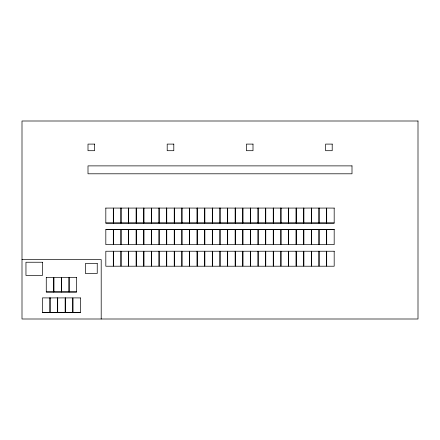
<?xml version="1.0" encoding="UTF-8"?>
<svg xmlns="http://www.w3.org/2000/svg" width="440" height="440" viewBox="0 0 440 440"><rect width="100%" height="100%" fill="white"/><g stroke="black" fill="none" stroke-linecap="round" stroke-linejoin="round"><path stroke-width="0.66" d="M105.82 208.087L113.306 208.065L113.306 223.064L105.82 223.064L105.82 208.065M120.923 208.087L113.438 208.065L113.438 223.064L120.923 223.064L120.923 208.065M121.055 208.087L128.535 208.065L128.535 223.064L121.055 223.064L121.055 208.065M128.667 208.087L136.153 208.065L136.153 223.064L128.667 223.064L128.667 208.065M136.285 208.087L143.77 208.065L143.77 223.064L136.285 223.064L136.285 208.065M143.902 208.087L151.388 208.065L151.388 223.064L143.902 223.064L143.902 208.065M159.005 208.087L151.52 208.065L151.52 223.064L159.005 223.064L159.005 208.065M166.617 208.087L159.137 208.065L159.137 223.064L166.617 223.064L166.617 208.065M166.749 208.087L174.235 208.065L174.235 223.064L166.749 223.064L166.749 208.065M174.367 208.087L181.852 208.065L181.852 223.064L174.367 223.064L174.367 208.065M181.984 208.087L189.47 208.065L189.47 223.064L181.984 223.064L181.984 208.065M197.087 208.087L189.602 208.065L189.602 223.064L197.087 223.064L197.087 208.065M197.219 208.087L204.699 208.065L204.699 223.064L197.219 223.064L197.219 208.065M212.316 208.087L204.831 208.065L204.831 223.064L212.316 223.064L212.316 208.065M219.934 208.087L212.448 208.065L212.448 223.064L219.934 223.064L219.934 208.065M220.066 208.087L227.552 208.065L227.552 223.064L220.066 223.064L220.066 208.065M235.169 208.087L227.684 208.065L227.684 223.064L235.169 223.064L235.169 208.065M235.301 208.087L242.781 208.065L242.781 223.064L235.301 223.064L235.301 208.065M250.399 208.087L242.913 208.065L242.913 223.064L250.399 223.064L250.399 208.065M258.016 208.087L250.531 208.065L250.531 223.064L258.016 223.064L258.016 208.065M258.148 208.087L265.634 208.065L265.634 223.064L258.148 223.064L258.148 208.065M273.251 208.087L265.766 208.065L265.766 223.064L273.251 223.064L273.251 208.065M280.863 208.087L273.383 208.065L273.383 223.064L280.863 223.064L280.863 208.065M280.995 208.087L288.481 208.065L288.481 223.064L280.995 223.064L280.995 208.065M288.613 208.087L296.098 208.065L296.098 223.064L288.613 223.064L288.613 208.065M296.23 208.087L303.716 208.065L303.716 223.064L296.23 223.064L296.23 208.065M303.848 208.087L311.333 208.065L311.333 223.064L303.848 223.064L303.848 208.065M311.465 208.087L318.945 208.065L318.945 223.064L311.465 223.064L311.465 208.065M319.077 208.087L326.562 208.065L326.562 223.064L319.077 223.064L319.077 208.065M334.18 208.087L326.695 208.065L326.695 223.064L334.18 223.064L334.18 208.065M105.82 223.047L113.306 223.047M113.438 223.047L120.923 223.047M121.055 223.047L128.535 223.047M128.667 223.047L136.153 223.047M136.285 223.047L143.77 223.047M143.902 223.047L151.388 223.047M151.52 223.047L159.005 223.047M159.137 223.047L166.617 223.047M166.749 223.047L174.235 223.047M174.367 223.047L181.852 223.047M181.984 223.047L189.47 223.047M189.602 223.047L197.087 223.047M197.219 223.047L204.699 223.047M204.831 223.047L212.316 223.047M212.448 223.047L219.934 223.047M220.066 223.047L227.552 223.047M227.684 223.047L235.169 223.047M235.301 223.047L242.781 223.047M242.913 223.047L250.399 223.047M250.531 223.047L258.016 223.047M258.148 223.047L265.634 223.047M265.766 223.047L273.251 223.047M273.383 223.047L280.863 223.047M280.995 223.047L288.481 223.047M288.613 223.047L296.098 223.047M296.23 223.047L303.716 223.047M303.848 223.047L311.333 223.047M311.465 223.047L318.945 223.047M319.077 223.047L326.562 223.047M326.695 223.047L334.18 223.047M105.82 229.664L113.306 229.664M113.438 229.664L120.923 229.664M121.055 229.664L128.535 229.664M128.667 229.664L136.153 229.664M136.285 229.664L143.77 229.664M143.902 229.664L151.388 229.664M151.52 229.664L159.005 229.664M159.137 229.664L166.617 229.664M166.749 229.664L174.235 229.664M174.367 229.664L181.852 229.664M181.984 229.664L189.47 229.664M189.602 229.664L197.087 229.664M197.219 229.664L204.699 229.664M204.831 229.664L212.316 229.664M212.448 229.664L219.934 229.664M220.066 229.664L227.552 229.664M227.684 229.664L235.169 229.664M235.301 229.664L242.781 229.664M242.913 229.664L250.399 229.664M250.531 229.664L258.016 229.664M258.148 229.664L265.634 229.664M265.766 229.664L273.251 229.664M273.383 229.664L280.863 229.664M280.995 229.664L288.481 229.664M288.613 229.664L296.098 229.664M296.23 229.664L303.716 229.664M303.848 229.664L311.333 229.664M311.465 229.664L318.945 229.664M319.077 229.664L326.562 229.664M326.695 229.664L334.18 229.664M22 259.6L101.2 259.6L101.2 319M46.266 277.475L53.752 277.42L53.752 292L46.266 292L46.266 277.42M61.369 277.475L53.884 277.42L53.884 292L61.369 292L61.369 277.42M61.501 277.475L68.987 277.42L68.987 292L61.501 292L61.501 277.42M76.604 277.475L69.119 277.42L69.119 292L76.604 292L76.604 277.42M46.266 291.94L53.752 291.94M53.884 291.94L61.369 291.94M61.501 291.94L68.987 291.94M69.119 291.94L76.604 291.94M49.946 297.935L42.46 297.88L42.46 312.461L49.946 312.461L49.946 297.88M50.078 297.935L57.563 297.88L57.563 312.461L50.078 312.461L50.078 297.88M57.695 297.935L65.175 297.88L65.175 312.461L57.695 312.461L57.695 297.88M65.307 297.935L72.793 297.88L72.793 312.461L65.307 312.461L65.307 297.88M80.41 297.935L72.925 297.88L72.925 312.461L80.41 312.461L80.41 297.88M42.46 312.4L49.946 312.4M50.078 312.4L57.563 312.4M57.695 312.4L65.175 312.4M65.307 312.4L72.793 312.4M72.925 312.4L80.41 312.4M418 121L22 121L22 319L418 319L418 121M94.6 144.1L88 144.1L88 150.7L94.6 150.7L94.6 144.1M173.8 144.1L167.2 144.1L167.2 150.7L173.8 150.7L173.8 144.1M253 144.1L246.4 144.1L246.4 150.7L253 150.7L253 144.1M332.2 144.1L325.6 144.1L325.6 150.7L332.2 150.7L332.2 144.1M352 165.88L88 165.88L88 173.8L352 173.8L352 165.88M113.306 229.647L105.82 229.647L105.82 244.64L113.306 244.624L113.306 229.647M120.923 229.647L113.438 229.647L113.438 244.64L120.923 244.64L120.923 229.647M128.535 229.647L121.055 229.647L121.055 244.64L128.535 244.64L128.535 229.647M136.153 229.647L128.667 229.647L128.667 244.64L136.153 244.624L136.153 229.647M143.77 229.647L136.285 229.647L136.285 244.64L143.77 244.64L143.77 229.647M151.388 229.647L143.902 229.647L143.902 244.64L151.388 244.624L151.388 229.647M159.005 229.647L151.52 229.647L151.52 244.64L159.005 244.624L159.005 229.647M166.617 229.647L159.137 229.647L159.137 244.64L166.617 244.64L166.617 229.647M174.235 229.647L166.749 229.647L166.749 244.64L174.235 244.624L174.235 229.647M181.852 229.647L174.367 229.647L174.367 244.64L181.852 244.624L181.852 229.647M189.47 229.647L181.984 229.647L181.984 244.64L189.47 244.64L189.47 229.647M197.087 229.647L189.602 229.647L189.602 244.64L197.087 244.64L197.087 229.647M204.699 229.647L197.219 229.647L197.219 244.64L204.699 244.624L204.699 229.647M212.316 229.647L204.831 229.647L204.831 244.64L212.316 244.64L212.316 229.647M219.934 229.647L212.448 229.647L212.448 244.64L219.934 244.624L219.934 229.647M227.552 229.647L220.066 229.647L220.066 244.64L227.552 244.64L227.552 229.647M235.169 229.647L227.684 229.647L227.684 244.64L235.169 244.624L235.169 229.647M242.781 229.647L235.301 229.647L235.301 244.64L242.781 244.624L242.781 229.647M250.399 229.647L242.913 229.647L242.913 244.64L250.399 244.624L250.399 229.647M258.016 229.647L250.531 229.647L250.531 244.64L258.016 244.64L258.016 229.647M265.634 229.647L258.148 229.647L258.148 244.64L265.634 244.624L265.634 229.647M273.251 229.647L265.766 229.647L265.766 244.64L273.251 244.624L273.251 229.647M280.863 229.647L273.383 229.647L273.383 244.64L280.863 244.64L280.863 229.647M288.481 229.647L280.995 229.647L280.995 244.64L288.481 244.64L288.481 229.647M296.098 229.647L288.613 229.647L288.613 244.64L296.098 244.64L296.098 229.647M303.716 229.647L296.23 229.647L296.23 244.64L303.716 244.624L303.716 229.647M311.333 229.647L303.848 229.647L303.848 244.64L311.333 244.624L311.333 229.647M318.945 229.647L311.465 229.647L311.465 244.64L318.945 244.64L318.945 229.647M326.562 229.647L319.077 229.647L319.077 244.64L326.562 244.64L326.562 229.647M334.18 229.647L326.695 229.647L326.695 244.64L334.18 244.624L334.18 229.647M113.306 251.224L105.82 251.24L105.82 266.222L113.306 266.222L113.306 251.224M120.923 251.224L113.438 251.24L113.438 266.222L120.923 266.2L120.923 251.224M128.535 251.224L121.055 251.24L121.055 266.222L128.535 266.2L128.535 251.224M136.153 251.224L128.667 251.24L128.667 266.222L136.153 266.2L136.153 251.224M143.77 251.24L136.285 251.224L136.285 266.222L143.77 266.222L143.77 251.224M151.388 251.224L143.902 251.24L143.902 266.222L151.388 266.222L151.388 251.224M159.005 251.224L151.52 251.24L151.52 266.222L159.005 266.2L159.005 251.224M166.617 251.224L159.137 251.24L159.137 266.222L166.617 266.2L166.617 251.224M174.235 251.224L166.749 251.24L166.749 266.222L174.235 266.222L174.235 251.224M181.852 251.224L174.367 251.24L174.367 266.222L181.852 266.222L181.852 251.224M189.47 251.24L181.984 251.224L181.984 266.222L189.47 266.222L189.47 251.224M197.087 251.24L189.602 251.224L189.602 266.222L197.087 266.222L197.087 251.224M204.699 251.224L197.219 251.24L197.219 266.222L204.699 266.222L204.699 251.224M212.316 251.224L204.831 251.24L204.831 266.222L212.316 266.222L212.316 251.224M219.934 251.224L212.448 251.24L212.448 266.222L219.934 266.222L219.934 251.224M227.552 251.224L220.066 251.24L220.066 266.222L227.552 266.2L227.552 251.224M235.169 251.224L227.684 251.24L227.684 266.222L235.169 266.222L235.169 251.224M242.781 251.224L235.301 251.24L235.301 266.222L242.781 266.222L242.781 251.224M250.399 251.224L242.913 251.24L242.913 266.222L250.399 266.222L250.399 251.224M258.016 251.24L250.531 251.224L250.531 266.222L258.016 266.2L258.016 251.224M265.634 251.224L258.148 251.24L258.148 266.222L265.634 266.222L265.634 251.224M273.251 251.224L265.766 251.24L265.766 266.222L273.251 266.2L273.251 251.224M280.863 251.24L273.383 251.224L273.383 266.222L280.863 266.2L280.863 251.224M288.481 251.224L280.995 251.24L280.995 266.222L288.481 266.222L288.481 251.224M296.098 251.224L288.613 251.24L288.613 266.222L296.098 266.222L296.098 251.224M303.716 251.24L296.23 251.224L296.23 266.222L303.716 266.2L303.716 251.224M311.333 251.24L303.848 251.224L303.848 266.222L311.333 266.222L311.333 251.224M318.945 251.224L311.465 251.24L311.465 266.222L318.945 266.2L318.945 251.224M326.562 251.224L319.077 251.24L319.077 266.222L326.562 266.2L326.562 251.224M334.18 251.224L326.695 251.24L326.695 266.222L334.18 266.222L334.18 251.224M42.46 262.24L25.96 262.24L25.96 275.44L42.46 275.44L42.46 262.24M97.24 263.56L85.36 263.56L85.36 273.46L97.24 273.46L97.24 263.56"/></g></svg>
